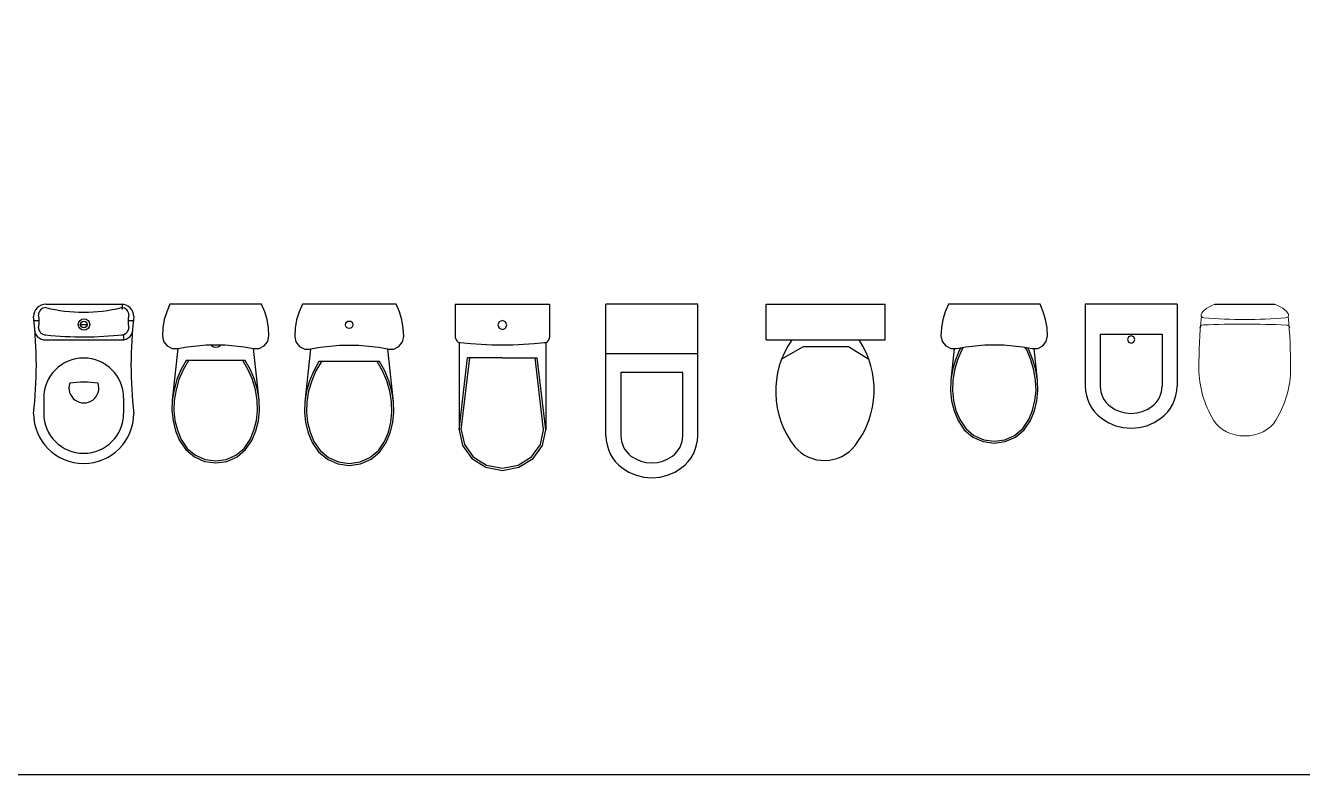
# Model space of a CAD drawing. Header units: millimetres. Extents: x 3103 to 179340, y -10977 to 70536.
# Drawn here: x 39455 to 44607, y -10977 to -7956 of the extents above; entities that cross this region are included whole.
import ezdxf

# ---------------------------------------------------------------- set-up
doc = ezdxf.new("R2010")
doc.units = ezdxf.units.MM
doc.header["$LTSCALE"] = 0.5
doc.layers.add('SANTEH', color=30, linetype='Continuous')

# ---------------------------------------------------------------- blocks, each defined once
blk = doc.blocks.new('WC UT 02_81')
at = {"layer": 'SANTEH', "linetype": 'Continuous'}
for p, q in [((17.2, 529.7), (7.7, 498)), ((30.4, 560), (17.2, 529.7)), ((399.6, 560), (30.4, 560)), ((412.8, 529.7), (399.6, 560)), ((422.3, 498), (412.8, 529.7)), ((1.9, 465.4), (0, 432.4)), ((7.7, 498), (1.9, 465.4)), ((428.1, 465.4), (422.3, 498)), ((430, 432.4), (428.1, 465.4)), ((0, 432.4), (5, 410)), ((425, 410), (430, 432.4)), ((5, 410), (19.1, 392)), ((19.1, 392), (39.5, 381.8)), ((39.5, 381.8), (62.3, 381.3)), ((53.7, 381.5), (40, 253.2)), ((75, 375.8), (58.7, 336.4)), ((62.3, 381.3), (100.1, 388)), ((83.7, 375.7), (66.9, 336.1)), ((79.8, 384.4), (75, 375.8)), ((89.7, 386.2), (83.7, 375.7)), ((100.1, 388), (138.3, 392.8)), ((138.3, 392.8), (176.6, 395.7)), ((176.6, 395.7), (215, 396.7)), ((215, 396.7), (253.4, 395.7)), ((253.4, 395.7), (291.7, 392.8)), ((291.7, 392.8), (329.9, 388)), ((329.9, 388), (367.7, 381.3)), ((346.3, 375.7), (340.3, 386.2)), ((363.1, 336.1), (346.3, 375.7)), ((355, 375.8), (350.2, 384.4)), ((371.3, 336.4), (355, 375.8)), ((367.7, 381.3), (390.5, 381.8)), ((390, 253.2), (376.3, 381.5)), ((390.5, 381.8), (410.9, 392)), ((410.9, 392), (425, 410)), ((58.7, 336.4), (47, 295.3)), ((66.9, 336.1), (54.9, 294.8)), ((375.1, 294.8), (363.1, 336.1)), ((383, 295.3), (371.3, 336.4)), ((47, 295.3), (40, 253.2)), ((54.9, 294.8), (47.9, 252.3)), ((382.1, 252.3), (375.1, 294.8)), ((390, 253.2), (383, 295.3)), ((40, 253.2), (38.5, 211.5)), ((38.5, 211.5), (42.9, 170.1)), ((47.9, 252.3), (46.4, 211.8)), ((46.4, 211.8), (50.7, 171.4)), ((379.3, 171.4), (383.6, 211.8)), ((383.6, 211.8), (382.1, 252.3)), ((387.1, 170.1), (391.5, 211.5)), ((391.5, 211.5), (390, 253.2)), ((42.9, 170.1), (53.1, 129.6)), ((50.7, 171.4), (60.6, 132.1)), ((369.4, 132.1), (379.3, 171.4)), ((376.9, 129.6), (387.1, 170.1)), ((53.1, 129.6), (68.9, 91)), ((60.6, 132.1), (75.9, 94.6)), ((354.1, 94.6), (369.4, 132.1)), ((361.1, 91), (376.9, 129.6)), ((68.9, 91), (94.3, 53.6)), ((75.9, 94.6), (100.1, 58.9)), ((94.3, 53.6), (129, 24.6)), ((100.1, 58.9), (133.2, 31.3)), ((296.8, 31.3), (329.9, 58.9)), ((301, 24.6), (335.7, 53.6)), ((329.9, 58.9), (354.1, 94.6)), ((335.7, 53.6), (361.1, 91)), ((129, 24.6), (170.3, 6.3)), ((133.2, 31.3), (172.5, 13.9)), ((170.3, 6.3), (215, 0)), ((172.5, 13.9), (215, 7.9)), ((215, 7.9), (257.5, 13.9)), ((215, 0), (259.7, 6.3)), ((257.5, 13.9), (296.8, 31.3)), ((259.7, 6.3), (301, 24.6))]:
    blk.add_line(p, q, dxfattribs=at)
blk = doc.blocks.new('Bidet Wall Hung_83')
at = {"layer": 'SANTEH', "linetype": 'Continuous'}
for p, q in [((370.1, 500), (0, 500)), ((0, 500), (0, 170)), ((370.1, 500), (370.1, 170)), ((60, 380), (60, 170)), ((60, 380), (310, 380)), ((310, 380), (310, 170))]:
    blk.add_line(p, q, dxfattribs=at)
blk.add_lwpolyline([(185, 372.5), (174.4, 368.1), (170, 357.5), (174.4, 346.9), (185, 342.5), (195.6, 346.9), (200, 357.5), (195.6, 368.1)], close=True, dxfattribs=at)
for points in [[(0, 170), (1.1, 151.2), (4.3, 132.7), (9.7, 114.6), (17.2, 97.3), (26.5, 81), (37.7, 65.9), (50.6, 52.1), (65, 40)], [(60, 170), (60.7, 158.1), (62.7, 146.5), (66.1, 135.1), (70.8, 124.2), (76.7, 113.9), (83.8, 104.3), (91.9, 95.7), (101, 88)], [(269, 88), (278.1, 95.7), (286.2, 104.3), (293.3, 113.9), (299.2, 124.2), (303.9, 135.1), (307.3, 146.5), (309.3, 158.1), (310, 170)], [(305, 40), (319.4, 52.1), (332.3, 65.9), (343.5, 81), (352.9, 97.3), (360.3, 114.6), (365.7, 132.7), (368.9, 151.2), (370, 170)], [(101, 88), (120, 76), (140.7, 67.2), (162.6, 61.8), (185, 60), (207.4, 61.8), (229.3, 67.2), (250, 76), (269, 88)], [(65, 40), (92.2, 22.8), (121.8, 10.3), (153, 2.6), (185, 0), (217.1, 2.6), (248.3, 10.3), (277.8, 22.8), (305, 40)]]:
    blk.add_lwpolyline(points, dxfattribs=at)
blk = doc.blocks.new('WC LT_99')
at = {"layer": 'SANTEH', "linetype": 'Continuous'}
for p, q in [((17.6, 619.2), (7.9, 587.1)), ((31.1, 650), (17.6, 619.2)), ((408.9, 650), (31.1, 650)), ((422.4, 619.2), (408.9, 650)), ((432.1, 587.1), (422.4, 619.2)), ((7.9, 587.1), (2, 554)), ((438, 554), (432.1, 587.1)), ((2, 554), (0, 520.5)), ((0, 520.5), (5.1, 497.8)), ((434.9, 497.8), (440, 520.5)), ((440, 520.5), (438, 554)), ((5.1, 497.8), (19.5, 479.5)), ((19.5, 479.5), (40.4, 469.1)), ((40.4, 469.1), (63.7, 468.6)), ((63.7, 468.6), (41, 257)), ((376.3, 468.6), (399.6, 469.1)), ((399, 257), (376.3, 468.6)), ((399.6, 469.1), (420.5, 479.5)), ((420.5, 479.5), (434.9, 497.8)), ((97.9, 419.3), (76.7, 381.4)), ((107.5, 419.3), (85.7, 381.4)), ((342.1, 419.3), (97.9, 419.3)), ((354.3, 381.4), (332.5, 419.3)), ((363.3, 381.4), (342.1, 419.3)), ((76.7, 381.4), (60, 341.4)), ((85.7, 381.4), (68.5, 341.2)), ((371.5, 341.2), (354.3, 381.4)), ((380, 341.4), (363.3, 381.4)), ((60, 341.4), (48.1, 299.7)), ((68.5, 341.2), (56.2, 299.2)), ((383.8, 299.2), (371.5, 341.2)), ((391.9, 299.7), (380, 341.4)), ((48.1, 299.7), (41, 257)), ((56.2, 299.2), (49, 256.1)), ((391, 256.1), (383.8, 299.2)), ((399, 257), (391.9, 299.7)), ((41, 257), (39.4, 214.7)), ((39.4, 214.7), (43.9, 172.6)), ((49, 256.1), (47.5, 215)), ((47.5, 215), (51.9, 174)), ((388.1, 174), (392.5, 215)), ((392.5, 215), (391, 256.1)), ((396.1, 172.6), (400.6, 214.7)), ((400.6, 214.7), (399, 257)), ((43.9, 172.6), (54.3, 131.6)), ((51.9, 174), (62, 134.1)), ((378, 134.1), (388.1, 174)), ((385.7, 131.6), (396.1, 172.6)), ((54.3, 131.6), (70.5, 92.4)), ((62, 134.1), (77.7, 96)), ((362.3, 96), (378, 134.1)), ((369.5, 92.4), (385.7, 131.6)), ((70.5, 92.4), (96.5, 54.4)), ((77.7, 96), (102.5, 59.8)), ((96.5, 54.4), (132, 25)), ((102.5, 59.8), (136.3, 31.8)), ((303.7, 31.8), (337.5, 59.8)), ((308, 25), (343.5, 54.4)), ((337.5, 59.8), (362.3, 96)), ((343.5, 54.4), (369.5, 92.4)), ((132, 25), (174.3, 6.4)), ((136.3, 31.8), (176.5, 14.1)), ((174.3, 6.4), (220, 0)), ((176.5, 14.1), (220, 8)), ((220, 8), (263.5, 14.1)), ((220, 0), (265.7, 6.4)), ((263.5, 14.1), (303.7, 31.8)), ((265.7, 6.4), (308, 25))]:
    blk.add_line(p, q, dxfattribs=at)
blk.add_lwpolyline([(376.3, 468.6), (337.6, 475.4), (298.5, 480.3), (259.3, 483.3), (220, 484.3), (180.7, 483.3), (141.5, 480.3), (102.4, 475.4), (63.7, 468.6)], dxfattribs=at)
blk.add_circle((220, 567.4), 15, dxfattribs=at)
blk = doc.blocks.new('WC UT 01_100')
at = {"layer": 'SANTEH', "linetype": 'Continuous'}
for p, q in [((30.4, 640), (17.2, 609.7)), ((399.6, 640), (30.4, 640)), ((412.8, 609.7), (399.6, 640)), ((7.7, 578), (1.9, 545.5)), ((17.2, 609.7), (7.7, 578)), ((422.3, 578), (412.8, 609.7)), ((428.1, 545.5), (422.3, 578)), ((1.9, 545.5), (0, 512.5)), ((430, 512.5), (428.1, 545.5)), ((0, 512.5), (5, 490.1)), ((5, 490.1), (19.1, 472.1)), ((19.1, 472.1), (39.5, 461.9)), ((62.3, 461.4), (100.1, 468.1)), ((100.1, 468.1), (138.3, 472.9)), ((138.3, 472.9), (176.6, 475.8)), ((176.6, 475.8), (215, 476.8)), ((195.7, 476.3), (197.5, 473.6)), ((197.5, 473.6), (205.5, 468.2)), ((205.5, 468.2), (215, 466.4)), ((212.6, 476.8), (215, 476.3)), ((215, 476.3), (217.4, 476.8)), ((215, 476.8), (253.4, 475.8)), ((215, 466.4), (224.5, 468.2)), ((224.5, 468.2), (232.5, 473.6)), ((232.5, 473.6), (234.3, 476.3)), ((253.4, 475.8), (291.7, 472.9)), ((291.7, 472.9), (329.9, 468.1)), ((329.9, 468.1), (367.7, 461.4)), ((390.5, 461.9), (410.9, 472.1)), ((410.9, 472.1), (425, 490.1)), ((425, 490.1), (430, 512.5)), ((39.5, 461.9), (62.3, 461.4)), ((62.3, 461.4), (40, 253)), ((95.7, 412.8), (75, 375.5)), ((105, 412.8), (83.7, 375.5)), ((334.3, 412.8), (95.7, 412.8)), ((346.3, 375.5), (325, 412.8)), ((355, 375.5), (334.3, 412.8)), ((367.7, 461.4), (390.5, 461.9)), ((390, 253), (367.7, 461.4)), ((75, 375.5), (58.7, 336.1)), ((83.7, 375.5), (66.9, 335.9)), ((363.1, 335.9), (346.3, 375.5)), ((371.3, 336.1), (355, 375.5)), ((58.7, 336.1), (47, 295.1)), ((66.9, 335.9), (54.9, 294.6)), ((375.1, 294.6), (363.1, 335.9)), ((383, 295.1), (371.3, 336.1)), ((47, 295.1), (40, 253)), ((54.9, 294.6), (47.9, 252.2)), ((382.1, 252.2), (375.1, 294.6)), ((390, 253), (383, 295.1)), ((40, 253), (38.5, 211.4)), ((38.5, 211.4), (42.9, 169.9)), ((47.9, 252.2), (46.4, 211.7)), ((46.4, 211.7), (50.7, 171.3)), ((379.3, 171.3), (383.6, 211.7)), ((383.6, 211.7), (382.1, 252.2)), ((387.1, 169.9), (391.5, 211.4)), ((391.5, 211.4), (390, 253)), ((42.9, 169.9), (53.1, 129.5)), ((50.7, 171.3), (60.6, 132)), ((369.4, 132), (379.3, 171.3)), ((376.9, 129.5), (387.1, 169.9)), ((53.1, 129.5), (68.9, 91)), ((60.6, 132), (75.9, 94.5)), ((354.1, 94.5), (369.4, 132)), ((361.1, 91), (376.9, 129.5)), ((68.9, 91), (94.3, 53.6)), ((75.9, 94.5), (100.1, 58.9)), ((94.3, 53.6), (129, 24.6)), ((100.1, 58.9), (133.2, 31.3)), ((296.8, 31.3), (329.9, 58.9)), ((301, 24.6), (335.7, 53.6)), ((329.9, 58.9), (354.1, 94.5)), ((335.7, 53.6), (361.1, 91)), ((129, 24.6), (170.3, 6.3)), ((133.2, 31.3), (172.5, 13.9)), ((170.3, 6.3), (215, 0)), ((172.5, 13.9), (215, 7.9)), ((215, 7.9), (257.5, 13.9)), ((215, 0), (259.7, 6.3)), ((257.5, 13.9), (296.8, 31.3)), ((259.7, 6.3), (301, 24.6))]:
    blk.add_line(p, q, dxfattribs=at)
blk = doc.blocks.new('WC With Cistern_103')
at = {"layer": 'SANTEH', "linetype": 'Continuous'}
for p, q in [((0, 170), (0, 700)), ((370, 700), (0, 700)), ((370, 170), (370, 700)), ((370, 500), (0, 500)), ((60, 425), (60, 170)), ((310, 425), (60, 425)), ((310, 170), (310, 425))]:
    blk.add_line(p, q, dxfattribs=at)
for points in [[(0, 170), (1.1, 151.2), (4.3, 132.7), (9.7, 114.6), (17.1, 97.3), (26.5, 81), (37.7, 65.9), (50.6, 52.1), (65, 40)], [(60, 170), (60.7, 158.1), (62.7, 146.5), (66.1, 135.1), (70.8, 124.2), (76.7, 113.9), (83.8, 104.3), (91.9, 95.7), (101, 88)], [(269, 88), (278.1, 95.7), (286.2, 104.3), (293.3, 113.9), (299.2, 124.2), (303.9, 135.1), (307.3, 146.5), (309.3, 158.1), (310, 170)], [(305, 40), (319.4, 52.1), (332.3, 65.9), (343.5, 81), (352.9, 97.3), (360.3, 114.6), (365.7, 132.7), (368.9, 151.2), (370, 170)], [(101, 88), (120, 76), (140.7, 67.2), (162.6, 61.8), (185, 60), (207.4, 61.8), (229.3, 67.2), (250, 76), (269, 88)], [(65, 40), (92.2, 22.8), (121.8, 10.3), (153, 2.6), (185, 0), (217, 2.6), (248.2, 10.3), (277.8, 22.8), (305, 40)]]:
    blk.add_lwpolyline(points, dxfattribs=at)
blk = doc.blocks.new('WC 2 Symb_109')
at = {"layer": 'SANTEH', "linetype": 'Continuous'}
for p, q in [((0, 0), (0, 380)), ((0, 380), (132.4, 380)), ((153.6, 364.9), (506.8, 364.9)), ((506.3, 364.9), (215.7, 330.9)), ((506.3, 356), (215.7, 322)), ((215.7, 190), (215.7, 330.9)), ((215.7, 190), (215.7, 49.1)), ((506.3, 24), (215.7, 58)), ((153.8, 15.1), (506.8, 15.1)), ((506.3, 15.1), (215.7, 49.1)), ((0, 0), (132.4, 0))]:
    blk.add_line(p, q, dxfattribs=at)
for points in [[(154.6, 360.1), (153.9, 364.1), (152.3, 367.9), (150.2, 371.3), (147.4, 374.3), (144.1, 376.7), (140.5, 378.5), (136.5, 379.6), (132.4, 380)], [(506.8, 15.1), (569.2, 28.4), (622.2, 66.3), (657.6, 123.1), (670, 190), (657.6, 256.9), (622.2, 313.7), (569.2, 351.6), (506.8, 364.9)], [(154.6, 19.7), (158.6, 62.1), (161.4, 104.7), (163.1, 147.3), (163.7, 189.9), (163.1, 232.5), (161.4, 275.1), (158.6, 317.7), (154.6, 360.1)], [(506.3, 24), (565.5, 36.6), (615.7, 72.6), (649.2, 126.5), (661, 190), (649.2, 253.5), (615.7, 307.4), (565.5, 343.4), (506.3, 356)], [(132.4, 0), (136.5, 0.4), (140.4, 1.5), (144.1, 3.2), (147.3, 5.6), (150.1, 8.6), (152.3, 12), (153.8, 15.7), (154.6, 19.7)]]:
    blk.add_lwpolyline(points, dxfattribs=at)
blk.add_lwpolyline([(83.6, 208.5), (70.4, 203.1), (64.9, 190), (70.4, 176.9), (83.6, 171.5), (96.8, 176.9), (102.2, 190), (96.8, 203.1)], close=True, dxfattribs=at)
blk = doc.blocks.new('s_iryda')
at = {"layer": 'SANTEH'}
blk.add_line((0, 120.6), (0, -120.6), dxfattribs=at)
at = {"layer": 'SANTEH', "lineweight": 0, "extrusion": (0, 0, -1)}
for centre, major_axis, ratio, start_param, end_param in [((-259.2, -417.2), (-0.3, -602.3), 0.800511, 2.693443, 3.141593), ((-259.2, -417.2), (-0.3, -602.3), 0.800511, 2.693443, 3.141593), ((-140.2, -794.2), (-1491.9, 135.3), 0.650138, 1.432404, 1.573233), ((-140.2, -794.2), (-1491.9, 135.3), 0.650138, 1.432404, 1.573233), ((-96.1, 166.4), (0, 15.6), 0.800511, 0.081058, 1.516867), ((-2561.7, 1.2), (1.4, 3100.1), 0.800511, 1.516867, 1.624726), ((1143.2, -0.5), (0.7, 1505.1), 0.800511, 4.602259, 4.822519), ((1143.2, -0.5), (0.7, 1505.1), 0.800511, 4.602259, 4.822519), ((-44.2, 164.1), (0, 12.6), 0.800511, -1.460666, -0.109204), ((-44.2, 164.1), (0, 12.6), 0.800511, -1.460666, -0.109204), ((-24.1, 113.4), (-24.2, 62.7), 0.373292, 0.11956, 1.599679), ((-24.1, 113.4), (-24.2, 62.7), 0.373292, 0.11956, 1.599679), ((-419.6, 0.2), (-0.1, -139.3), 0.800511, 0.44815, 2.693443), ((-419.6, 0.2), (-0.1, -139.3), 0.800511, 0.44815, 2.693443), ((-258.8, 417.4), (-0.3, -602.3), 0.800511, 0, 0.44815), ((-258.8, 417.4), (-0.3, -602.3), 0.800511, 0, 0.44815), ((-24.2, -113.3), (24.2, 62.6), 0.37385, 1.54191, 3.023658), ((-139.9, 794.3), (1492, 134.5), 0.650125, 1.568358, 1.709187), ((-139.9, 794.3), (1492, 134.5), 0.650125, 1.568358, 1.709187), ((-96.2, -166.2), (0, 15.6), 0.800511, 1.624726, 3.060534), ((-44.3, -164), (0, 12.6), 0.800511, 3.250796, 4.602259), ((-44.3, -164), (0, 12.6), 0.800511, 3.250796, 4.602259)]:
    blk.add_ellipse(centre, major_axis=major_axis, ratio=ratio, start_param=start_param, end_param=end_param, dxfattribs=at)
blk = doc.blocks.new('y7')
at = {"layer": 'SANTEH', "ltscale": 5}
for p, q in [((0, 0), (480, 0)), ((0, -143.7), (0, 0)), ((480, -143.7), (480, 0)), ((0, -143.7), (480, -143.7)), ((63, -219.5), (150, -170.2)), ((150, -170.2), (332.1, -170.2)), ((332.1, -170.2), (413.6, -221.1))]:
    blk.add_line(p, q, dxfattribs=at)
for centre, major_axis, start_param, end_param in [((405.6, -350.8), (-367.1, 0), -0.601522, 0.658452), ((68.5, -345.8), (367.1, 0), -0.658452, 0.58467), ((235, -473.2), (-157.2, 0), 0.704852, 2.477849)]:
    blk.add_ellipse(centre, major_axis=major_axis, ratio=0.997464, start_param=start_param, end_param=end_param, dxfattribs=at)
blk = doc.blocks.new('y8')
at = {"layer": 'SANTEH'}
for p, q in [((-152.5, 0), (152.5, 0)), ((155.8, 0.9), (155.8, -21.3)), ((-200.7, -65.9), (-179, -65.9)), ((-16.2, -81.5), (17.5, -81.5)), ((179.2, -65.9), (200.7, -65.9)), ((-152.5, -143.6), (152.5, -143.6)), ((161.4, -122.2), (161.4, -142.8)), ((-161, -378), (-161, -440)), ((161, -378), (161, -440))]:
    blk.add_line(p, q, dxfattribs=at)
for centre, radius in [((1.5, -81.6), 23), ((1, -81.6), 13)]:
    blk.add_circle(centre, radius, dxfattribs=at)
for centre, radius, start, end in [((-152.5, -50), 50, 90, 180), ((152.5, -50), 50, 0, 90), ((-1833.3, -245), 1642.4, 353.1812, 6.8188), ((-152.5, -43.6), 30, 90, 180), ((-269.8, -68.6), 90.8, 344.0117, 15.9883), ((0, 599.7), 631.9, 256.0349, 283.9651), ((152.5, -43.6), 30, 0, 90), ((273.6, -68.6), 94.5, 164.6618, 195.3382), ((1833.3, -245), 1642.4, 173.1812, 186.8188), ((-155.4, -100.5), 43.2, 170.218, 273.8012), ((-152.5, -93.6), 30, 180, 270), ((155.4, -100.5), 43.2, 266.1988, 9.782), ((152.5, -93.6), 30, 270, 0), ((0, 1352.2), 1483.6, 264.1001, 276.1429), ((0, -378), 161, 0, 180), ((1, -337.7), 60.4, 160.9869, 19.0131), ((1, -739.1), 424.9, 82.2828, 97.7172), ((0, -440), 202.5, 180, 0), ((0, -440), 161, 180, 0)]:
    blk.add_arc(centre, radius, start, end, dxfattribs=at)

msp = doc.modelspace()

# ---------------------------------------------------------------- linework, layer by layer
at = {"layer": 'SANTEH'}
msp.add_lwpolyline([(28440.7, -10976.6), (63114.5, -10976.6), (63114.5, 7714.5), (28440.7, 7714.5)], close=True, dxfattribs=at)

# ---------------------------------------------------------------- block references
for name, p in [('y8', (39689.9, -9080.3)), ('WC UT 01_100', (40007.6, -9720.3)), ('WC LT_99', (40541.3, -9730.3)), ('WC With Cistern_103', (41797.1, -9780.3)), ('y7', (42443.4, -9080.3)), ('WC UT 02_81', (43148.6, -9640.3)), ('Bidet Wall Hung_83', (43731, -9580.3))]:
    msp.add_blockref(name, p, dxfattribs=at)
for name, p, rotation in [('WC 2 Symb_109', (41189.3, -9080.3), 270), ('s_iryda', (44374.5, -9080.3), 90)]:
    msp.add_blockref(name, p, dxfattribs=dict(at, rotation=rotation))

doc.saveas('drawing.dxf')
